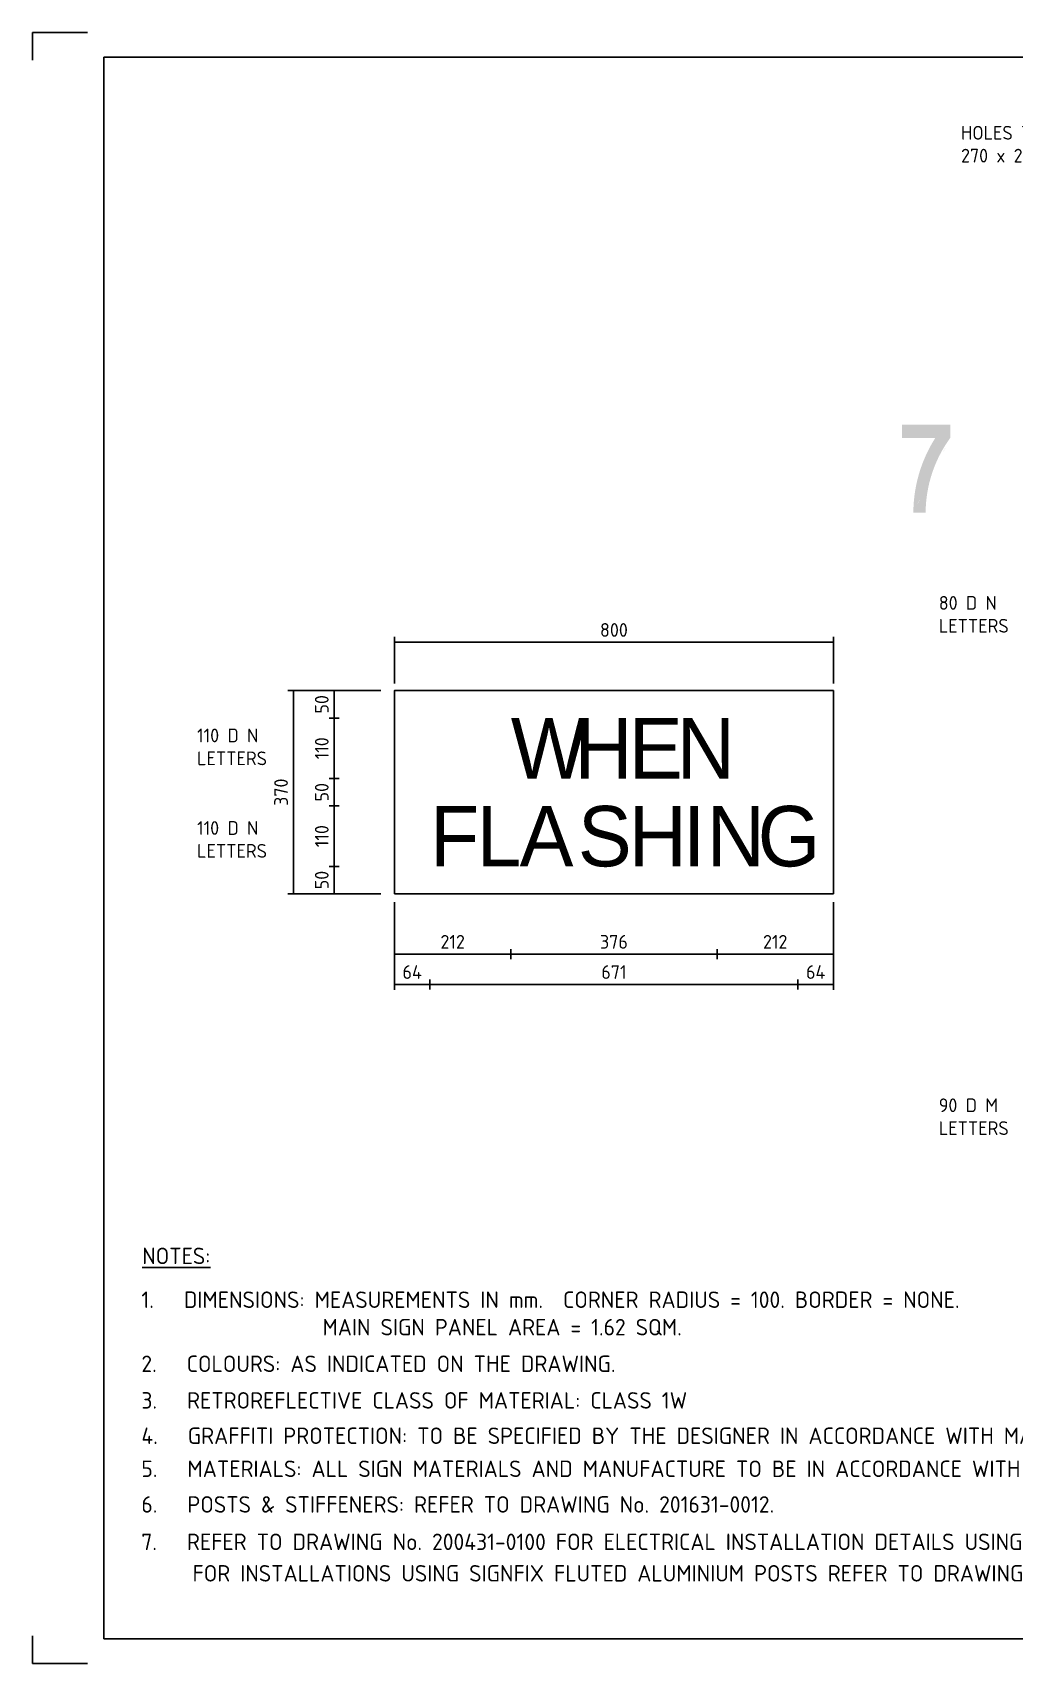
# Model space of a CAD drawing. Extents: x 0 to 1025, y -1312 to 297.
# Drawn here: x 0 to 178.9, y 0 to 297 of the extents above; entities that cross this region are included whole.
import ezdxf
from ezdxf.enums import TextEntityAlignment as Align

# ---------------------------------------------------------------- set-up
doc = ezdxf.new("R2010")
doc.units = 0
doc.header["$LTSCALE"] = 6
doc.header["$MEASUREMENT"] = 0
doc.header["$PDSIZE"] = 1
doc.linetypes.add('CENTERX2', pattern=[101.6, 63.5, -12.7, 12.7, -12.7])
doc.layers.get('0').update_dxf_attribs({"linetype": 'CONTINUOUS'})
doc.layers.get('DEFPOINTS').update_dxf_attribs({"linetype": 'CONTINUOUS'})
for name, color, linetype in [('COMMENTS', 4, 'CONTINUOUS'), ('L35', 3, 'CONTINUOUS'), ('T25', 1, 'CONTINUOUS'), ('TBLK18', 4, 'CONTINUOUS'), ('TBLK25', 1, 'CONTINUOUS'), ('TBLK35', 3, 'CONTINUOUS'), ('TBLK50', 7, 'CONTINUOUS')]:
    doc.layers.add(name, color=color, linetype=linetype)
doc.styles.add('DSERIES', font='Dseries')
doc.styles.add('ISO', font='iso3098b.shx')
doc.dimstyles.new('SIGNSDIM', dxfattribs={"dimtxt": 2.5, "dimasz": 0.2, "dimexe": 1, "dimexo": 1.5, "dimgap": 1, "dimtad": 1, "dimtoh": 1, "dimdec": 4, "dimlfac": 10, "dimrnd": 1, "dimdsep": 46, "dimtxsty": 'ISO', "dimblk": 'SGNDIM', "dimcen": 2.5, "dimse2": 1, "dimadec": 0, "dimazin": 0, "dimtfac": 1, "dimtdec": 4, "dimtix": 1, "dimtmove": 0, "dimatfit": 3, "dimldrblk": 'SGNDIM', "dimfxl": 1, "dimtolj": 1, "dimtzin": 0, "dimarcsym": 0})

# ---------------------------------------------------------------- blocks, each defined once
blk = doc.blocks.new('A3BBLK')
at = {"layer": 'TBLK25'}
for p, q in [((10, 297), (0, 297)), ((0, 297), (0, 292)), ((0, 5), (0, 0)), ((0, 0), (10, 0))]:
    blk.add_line(p, q, dxfattribs=at)
at = {"layer": 'TBLK50'}
for p, q in [((415.5, 292.5), (13, 292.5)), ((13, 292.5), (13, 4.5)), ((13, 4.5), (415.5, 4.5))]:
    blk.add_line(p, q, dxfattribs=at)
blk = doc.blocks.new('a3_in_vtblk std dwg')
blk.add_blockref('A3BBLK', (0, 0))
at = {"layer": 'TBLK18', "style": 'ISO'}
blk.add_attdef('MR_DIRECTORATE', text='', height=1.5, dxfattribs=at).set_placement((381.5, 68.12), align=Align.CENTER)
for tag, p in [('STREET_NAME', (355.51, 62.1)), ('SUBURB_POSTCODE', (388.49, 62.1)), ('TELEPHONE_NO.', (368.31, 59.84)), ('FAX_NO.', (393.56, 59.84))]:
    blk.add_attdef(tag, p, '', height=1.5, dxfattribs=at)
at = {"layer": 'TBLK25', "style": 'ISO'}
for tag, height, p in [('MR_BRANCH', 2, (381.5, 65.2)), ('ROAD_SECTION', 1.75, (384.5, 29.16)), ('SLK', 1.75, (384.5, 26.11)), ('CHAINAGE', 1.75, (384.5, 19.21))]:
    blk.add_attdef(tag, text='', height=height, dxfattribs=at).set_placement(p, align=Align.CENTER)
for tag, p, height in [('FILE_NUMBER', (371.77, 54.24), 2.5), ('DESIGNED_/_DRAWN', (371.77, 49.49), 2), ('VERIFIED', (371.77, 44.49), 2), ('APPROVED', (371.77, 39.49), 2), ('LOCAL_AUTHORITY', (370.48, 16.73), 1.25)]:
    blk.add_attdef(tag, p, '', height=height, dxfattribs=at)
at = {"layer": 'TBLK35', "style": 'ISO', "width": 0.9}
for tag, p in [('ROAD_PROJECT&NUMBER', (384.5, 32.23)), ('DRAWING_DESCRIPTION', (384.5, 22.29))]:
    blk.add_attdef(tag, text='', height=2.5, dxfattribs=at).set_placement(p, align=Align.CENTER)
at = {"layer": 'TBLK50', "style": 'ISO'}
blk.add_attdef('MRWA_DRG_NUMBER', (356.29, 6.08), '', height=5, dxfattribs=at)
blk = doc.blocks.new('SGNDIM')
for p, q in [((0, 0), (-1, 0)), ((0, 4.5), (0, -4.5))]:
    blk.add_line(p, q)
blk = doc.blocks.new('*D11')
at = {"layer": 'DEFPOINTS', "color": 0}
for p in [(57.42, 177.16), (47.52, 140.16), (57.42, 140.16)]:
    blk.add_point(p, dxfattribs=at)
at = {"layer": 'T25', "color": 0, "lineweight": -2}
for p, q in [((55.92, 177.16), (46.52, 177.16)), ((47.52, 176.96), (47.52, 140.36)), ((55.92, 140.16), (46.52, 140.16))]:
    blk.add_line(p, q, dxfattribs=at)
at = {"layer": 'T25', "color": 0, "lineweight": -2, "xscale": 0.2, "yscale": 0.2, "zscale": 0.2}
for p, rotation in [((47.52, 177.16), 90), ((47.52, 140.16), 270)]:
    blk.add_blockref('SGNDIM', p, dxfattribs=dict(at, rotation=rotation))
at = {"layer": 'T25', "color": 0, "insert": (45.27, 158.66), "char_height": 2.5, "attachment_point": 5, "rotation": 90, "style": 'ISO'}
blk.add_mtext('\\A1;370', dxfattribs=at)
blk = doc.blocks.new('*D12')
at = {"layer": 'DEFPOINTS', "color": 0}
for p in [(145.91, 185.96), (65.94, 176.94), (145.91, 176.94)]:
    blk.add_point(p, dxfattribs=at)
at = {"layer": 'T25', "color": 0, "lineweight": -2}
for p, q in [((65.94, 178.44), (65.94, 186.96)), ((66.14, 185.96), (145.71, 185.96)), ((145.91, 178.44), (145.91, 186.96))]:
    blk.add_line(p, q, dxfattribs=at)
at = {"layer": 'T25', "color": 0, "lineweight": -2, "xscale": 0.2, "yscale": 0.2, "zscale": 0.2, "rotation": 180}
blk.add_blockref('SGNDIM', (65.94, 185.96), dxfattribs=at)
at = {"layer": 'T25', "color": 0, "lineweight": -2, "xscale": 0.2, "yscale": 0.2, "zscale": 0.2}
blk.add_blockref('SGNDIM', (145.91, 185.96), dxfattribs=at)
at = {"layer": 'T25', "color": 0, "insert": (105.92, 188.21), "char_height": 2.5, "attachment_point": 5, "style": 'ISO'}
blk.add_mtext('\\A1;800', dxfattribs=at)
blk = doc.blocks.new('*D13')
at = {"layer": 'DEFPOINTS', "color": 0}
for p in [(64.94, 145.16), (54.94, 140.16), (64.94, 140.16)]:
    blk.add_point(p, dxfattribs=at)
at = {"layer": 'T25', "color": 0, "lineweight": -2}
for p, q in [((54.94, 144.96), (54.94, 140.36)), ((63.44, 140.16), (53.94, 140.16))]:
    blk.add_line(p, q, dxfattribs=at)
at = {"layer": 'T25', "color": 0, "lineweight": -2, "xscale": 0.2, "yscale": 0.2, "zscale": 0.2}
for p, rotation in [((54.94, 145.16), 90), ((54.94, 140.16), 270)]:
    blk.add_blockref('SGNDIM', p, dxfattribs=dict(at, rotation=rotation))
at = {"layer": 'T25', "color": 0, "insert": (52.69, 142.66), "char_height": 2.5, "attachment_point": 5, "rotation": 90, "style": 'ISO'}
blk.add_mtext('\\A1;50', dxfattribs=at)
blk = doc.blocks.new('*D14')
at = {"layer": 'DEFPOINTS', "color": 0}
for p in [(65.94, 156.16), (54.94, 145.16), (65.94, 145.16)]:
    blk.add_point(p, dxfattribs=at)
at = {"layer": 'T25', "color": 0, "lineweight": -2}
blk.add_line((54.94, 155.96), (54.94, 145.36), dxfattribs=at)
at = {"layer": 'T25', "color": 0, "lineweight": -2, "xscale": 0.2, "yscale": 0.2, "zscale": 0.2}
for p, rotation in [((54.94, 156.16), 90), ((54.94, 145.16), 270)]:
    blk.add_blockref('SGNDIM', p, dxfattribs=dict(at, rotation=rotation))
at = {"layer": 'T25', "color": 0, "insert": (52.69, 150.66), "char_height": 2.5, "attachment_point": 5, "rotation": 90, "style": 'ISO'}
blk.add_mtext('\\A1;110', dxfattribs=at)
blk = doc.blocks.new('*D15')
at = {"layer": 'DEFPOINTS', "color": 0}
for p in [(64.94, 161.16), (54.94, 156.16), (64.94, 156.16)]:
    blk.add_point(p, dxfattribs=at)
at = {"layer": 'T25', "color": 0, "lineweight": -2}
blk.add_line((54.94, 160.96), (54.94, 156.36), dxfattribs=at)
at = {"layer": 'T25', "color": 0, "lineweight": -2, "xscale": 0.2, "yscale": 0.2, "zscale": 0.2}
for p, rotation in [((54.94, 161.16), 90), ((54.94, 156.16), 270)]:
    blk.add_blockref('SGNDIM', p, dxfattribs=dict(at, rotation=rotation))
at = {"layer": 'T25', "color": 0, "insert": (52.69, 158.66), "char_height": 2.5, "attachment_point": 5, "rotation": 90, "style": 'ISO'}
blk.add_mtext('\\A1;50', dxfattribs=at)
blk = doc.blocks.new('*D16')
at = {"layer": 'DEFPOINTS', "color": 0}
for p in [(65.94, 172.16), (54.94, 161.16), (65.94, 161.16)]:
    blk.add_point(p, dxfattribs=at)
at = {"layer": 'T25', "color": 0, "lineweight": -2}
blk.add_line((54.94, 171.96), (54.94, 161.36), dxfattribs=at)
at = {"layer": 'T25', "color": 0, "lineweight": -2, "xscale": 0.2, "yscale": 0.2, "zscale": 0.2}
for p, rotation in [((54.94, 172.16), 90), ((54.94, 161.16), 270)]:
    blk.add_blockref('SGNDIM', p, dxfattribs=dict(at, rotation=rotation))
at = {"layer": 'T25', "color": 0, "insert": (52.69, 166.66), "char_height": 2.5, "attachment_point": 5, "rotation": 90, "style": 'ISO'}
blk.add_mtext('\\A1;110', dxfattribs=at)
blk = doc.blocks.new('*D17')
at = {"layer": 'DEFPOINTS', "color": 0}
for p in [(64.94, 177.16), (54.94, 172.16), (64.94, 172.16)]:
    blk.add_point(p, dxfattribs=at)
at = {"layer": 'T25', "color": 0, "lineweight": -2}
for p, q in [((63.44, 177.16), (53.94, 177.16)), ((54.94, 176.96), (54.94, 172.36))]:
    blk.add_line(p, q, dxfattribs=at)
at = {"layer": 'T25', "color": 0, "lineweight": -2, "xscale": 0.2, "yscale": 0.2, "zscale": 0.2}
for p, rotation in [((54.94, 177.16), 90), ((54.94, 172.16), 270)]:
    blk.add_blockref('SGNDIM', p, dxfattribs=dict(at, rotation=rotation))
at = {"layer": 'T25', "color": 0, "insert": (52.69, 174.66), "char_height": 2.5, "attachment_point": 5, "rotation": 90, "style": 'ISO'}
blk.add_mtext('\\A1;50', dxfattribs=at)
blk = doc.blocks.new('*D18')
at = {"layer": 'DEFPOINTS', "color": 0}
for p in [(139.46, 140.16), (145.91, 140.16), (145.91, 123.66)]:
    blk.add_point(p, dxfattribs=at)
at = {"layer": 'T25', "color": 0, "lineweight": -2}
for p, q in [((145.91, 138.66), (145.91, 122.66)), ((139.66, 123.66), (145.71, 123.66))]:
    blk.add_line(p, q, dxfattribs=at)
at = {"layer": 'T25', "color": 0, "lineweight": -2, "xscale": 0.2, "yscale": 0.2, "zscale": 0.2, "rotation": 180}
blk.add_blockref('SGNDIM', (139.46, 123.66), dxfattribs=at)
at = {"layer": 'T25', "color": 0, "lineweight": -2, "xscale": 0.2, "yscale": 0.2, "zscale": 0.2}
blk.add_blockref('SGNDIM', (145.91, 123.66), dxfattribs=at)
at = {"layer": 'T25', "color": 0, "insert": (142.68, 125.91), "char_height": 2.5, "attachment_point": 5, "style": 'ISO'}
blk.add_mtext('\\A1;64', dxfattribs=at)
blk = doc.blocks.new('*D19')
at = {"layer": 'DEFPOINTS', "color": 0}
for p in [(72.39, 140.16), (139.46, 140.16), (139.46, 123.66)]:
    blk.add_point(p, dxfattribs=at)
at = {"layer": 'T25', "color": 0, "lineweight": -2}
blk.add_line((72.59, 123.66), (139.26, 123.66), dxfattribs=at)
at = {"layer": 'T25', "color": 0, "lineweight": -2, "xscale": 0.2, "yscale": 0.2, "zscale": 0.2, "rotation": 180}
blk.add_blockref('SGNDIM', (72.39, 123.66), dxfattribs=at)
at = {"layer": 'T25', "color": 0, "lineweight": -2, "xscale": 0.2, "yscale": 0.2, "zscale": 0.2}
blk.add_blockref('SGNDIM', (139.46, 123.66), dxfattribs=at)
at = {"layer": 'T25', "color": 0, "insert": (105.92, 125.91), "char_height": 2.5, "attachment_point": 5, "style": 'ISO'}
blk.add_mtext('\\A1;671', dxfattribs=at)
blk = doc.blocks.new('*D20')
at = {"layer": 'DEFPOINTS', "color": 0}
for p in [(65.94, 140.16), (72.39, 140.16), (72.39, 123.66)]:
    blk.add_point(p, dxfattribs=at)
at = {"layer": 'T25', "color": 0, "lineweight": -2}
for p, q in [((65.94, 138.66), (65.94, 122.66)), ((66.14, 123.66), (72.19, 123.66))]:
    blk.add_line(p, q, dxfattribs=at)
at = {"layer": 'T25', "color": 0, "lineweight": -2, "xscale": 0.2, "yscale": 0.2, "zscale": 0.2, "rotation": 180}
blk.add_blockref('SGNDIM', (65.94, 123.66), dxfattribs=at)
at = {"layer": 'T25', "color": 0, "lineweight": -2, "xscale": 0.2, "yscale": 0.2, "zscale": 0.2}
blk.add_blockref('SGNDIM', (72.39, 123.66), dxfattribs=at)
at = {"layer": 'T25', "color": 0, "insert": (69.16, 125.91), "char_height": 2.5, "attachment_point": 5, "style": 'ISO'}
blk.add_mtext('\\A1;64', dxfattribs=at)
blk = doc.blocks.new('*D21')
at = {"layer": 'DEFPOINTS', "color": 0}
for p in [(124.71, 140.16), (145.91, 140.16), (145.91, 129.16)]:
    blk.add_point(p, dxfattribs=at)
at = {"layer": 'T25', "color": 0, "lineweight": -2}
for p, q in [((145.91, 138.66), (145.91, 128.16)), ((124.91, 129.16), (145.71, 129.16))]:
    blk.add_line(p, q, dxfattribs=at)
at = {"layer": 'T25', "color": 0, "lineweight": -2, "xscale": 0.2, "yscale": 0.2, "zscale": 0.2, "rotation": 180}
blk.add_blockref('SGNDIM', (124.71, 129.16), dxfattribs=at)
at = {"layer": 'T25', "color": 0, "lineweight": -2, "xscale": 0.2, "yscale": 0.2, "zscale": 0.2}
blk.add_blockref('SGNDIM', (145.91, 129.16), dxfattribs=at)
at = {"layer": 'T25', "color": 0, "insert": (135.31, 131.41), "char_height": 2.5, "attachment_point": 5, "style": 'ISO'}
blk.add_mtext('\\A1;212', dxfattribs=at)
blk = doc.blocks.new('*D22')
at = {"layer": 'DEFPOINTS', "color": 0}
for p in [(87.13, 140.16), (124.71, 140.16), (124.71, 129.16)]:
    blk.add_point(p, dxfattribs=at)
at = {"layer": 'T25', "color": 0, "lineweight": -2}
blk.add_line((87.33, 129.16), (124.51, 129.16), dxfattribs=at)
at = {"layer": 'T25', "color": 0, "lineweight": -2, "xscale": 0.2, "yscale": 0.2, "zscale": 0.2, "rotation": 180}
blk.add_blockref('SGNDIM', (87.13, 129.16), dxfattribs=at)
at = {"layer": 'T25', "color": 0, "lineweight": -2, "xscale": 0.2, "yscale": 0.2, "zscale": 0.2}
blk.add_blockref('SGNDIM', (124.71, 129.16), dxfattribs=at)
at = {"layer": 'T25', "color": 0, "insert": (105.92, 131.41), "char_height": 2.5, "attachment_point": 5, "style": 'ISO'}
blk.add_mtext('\\A1;376', dxfattribs=at)
blk = doc.blocks.new('*D23')
at = {"layer": 'DEFPOINTS', "color": 0}
for p in [(65.94, 140.16), (87.13, 140.16), (87.13, 129.16)]:
    blk.add_point(p, dxfattribs=at)
at = {"layer": 'T25', "color": 0, "lineweight": -2}
for p, q in [((65.94, 138.66), (65.94, 128.16)), ((66.14, 129.16), (86.93, 129.16))]:
    blk.add_line(p, q, dxfattribs=at)
at = {"layer": 'T25', "color": 0, "lineweight": -2, "xscale": 0.2, "yscale": 0.2, "zscale": 0.2, "rotation": 180}
blk.add_blockref('SGNDIM', (65.94, 129.16), dxfattribs=at)
at = {"layer": 'T25', "color": 0, "lineweight": -2, "xscale": 0.2, "yscale": 0.2, "zscale": 0.2}
blk.add_blockref('SGNDIM', (87.13, 129.16), dxfattribs=at)
at = {"layer": 'T25', "color": 0, "insert": (76.54, 131.41), "char_height": 2.5, "attachment_point": 5, "style": 'ISO'}
blk.add_mtext('\\A1;212', dxfattribs=at)
blk = doc.blocks.new('BLK2')
at = {"layer": 'L35', "style": 'DSERIES'}
for s, p in [('F', (0, 0)), ('L', (7.73, 0)), ('A', (14.86, 0)), ('S', (24.51, 0)), ('H', (32.91, 0)), ('I', (41.92, 0)), ('N', (45.83, 0)), ('G', (54.3, 0))]:
    blk.add_text(s, height=10, dxfattribs=at).set_placement(p)
blk = doc.blocks.new('BLK1')
at = {"layer": 'L35', "style": 'DSERIES'}
for s, p in [('W', (0, 0)), ('H', (10.54, 0)), ('E', (19.55, 0)), ('N', (27.49, 0))]:
    blk.add_text(s, height=10, dxfattribs=at).set_placement(p)

msp = doc.modelspace()

# ---------------------------------------------------------------- hatches: boundary and pattern name
at = {"layer": 'TBLK25', "linetype": 'CENTERX2'}
h = msp.add_hatch(color=256, dxfattribs=at)
h.paths.add_polyline_path([(162.715566, 209.573837), (162.70906, 209.573837)], flags=16)
edge = h.paths.add_edge_path()
edge.add_line((162.722073, 210.042304), (162.715566, 209.573837))
edge.add_line((160.477332, 209.573837), (162.715566, 209.573837))
edge.add_line((160.477332, 209.573837), (160.483839, 210.06833))
edge.add_line((160.483839, 210.06833), (160.503358, 210.562824))
edge.add_line((160.503358, 210.562824), (160.529384, 211.057317))
edge.add_line((160.529384, 211.057317), (160.561917, 211.551811))
edge.add_line((160.561917, 211.551811), (160.607462, 212.046304))
edge.add_line((160.607462, 212.046304), (160.666021, 212.534291))
edge.add_line((160.666021, 212.534291), (160.731086, 213.028785))
edge.add_line((160.731086, 213.028785), (160.802657, 213.516772))
edge.add_line((160.802657, 213.516772), (160.887242, 214.004759))
edge.add_line((160.887242, 214.004759), (160.978332, 214.492745))
edge.add_line((160.978332, 214.492745), (161.082436, 214.974226))
edge.add_line((161.082436, 214.974226), (161.193047, 215.462213))
edge.add_line((161.193047, 215.462213), (161.31667, 215.937187))
edge.add_line((161.31667, 215.937187), (161.4468, 216.418668))
edge.add_line((161.4468, 216.418668), (161.583436, 216.893642))
edge.add_line((161.583436, 216.893642), (161.733086, 217.368616))
edge.add_line((161.733086, 217.368616), (161.889241, 217.837083))
edge.add_line((161.889241, 217.837083), (162.05841, 218.299044))
edge.add_line((162.05841, 218.299044), (162.234086, 218.761005))
edge.add_line((162.234086, 218.761005), (162.422774, 219.222966))
edge.add_line((162.422774, 219.222966), (162.611462, 219.678421))
edge.add_line((162.611462, 219.678421), (162.813164, 220.133875))
edge.add_line((162.813164, 220.133875), (163.027878, 220.576317))
edge.add_line((163.027878, 220.576317), (163.249099, 221.025265))
edge.add_line((163.249099, 221.025265), (163.476826, 221.4612))
edge.add_line((163.476826, 221.4612), (163.71106, 221.897135))
edge.add_line((163.71106, 221.897135), (163.958306, 222.326563))
edge.add_line((163.958306, 222.326563), (164.21206, 222.749485))
edge.add_line((164.21206, 222.749485), (164.472319, 223.172408))
edge.add_line((164.472319, 223.172408), (158.401761, 223.172408))
edge.add_line((158.401761, 223.172408), (158.401761, 225.573304))
edge.add_line((158.401761, 225.573304), (167.192034, 225.573304))
edge.add_line((167.192034, 225.573304), (167.192034, 223.172408))
edge.add_line((167.192034, 223.172408), (166.918761, 222.788524))
edge.add_line((166.918761, 222.788524), (166.658501, 222.404641))
edge.add_line((166.658501, 222.404641), (166.398241, 222.007745))
edge.add_line((166.398241, 222.007745), (166.150995, 221.610849))
edge.add_line((166.150995, 221.610849), (165.910254, 221.207447))
edge.add_line((165.910254, 221.207447), (165.676021, 220.804044))
edge.add_line((165.676021, 220.804044), (165.448293, 220.387628))
edge.add_line((165.448293, 220.387628), (165.233579, 219.971213))
edge.add_line((165.233579, 219.971213), (165.025371, 219.554797))
edge.add_line((165.025371, 219.554797), (164.82367, 219.125369))
edge.add_line((164.82367, 219.125369), (164.634982, 218.69594))
edge.add_line((164.634982, 218.69594), (164.4528, 218.266512))
edge.add_line((164.4528, 218.266512), (164.277125, 217.830577))
edge.add_line((164.277125, 217.830577), (164.114462, 217.388135))
edge.add_line((164.114462, 217.388135), (163.958306, 216.945693))
edge.add_line((163.958306, 216.945693), (163.815164, 216.503252))
edge.add_line((163.815164, 216.503252), (163.672021, 216.054304))
edge.add_line((163.672021, 216.054304), (163.548397, 215.598849))
edge.add_line((163.548397, 215.598849), (163.424774, 215.149901))
edge.add_line((163.424774, 215.149901), (163.314164, 214.694447))
edge.add_line((163.314164, 214.694447), (163.216566, 214.232486))
edge.add_line((163.216566, 214.232486), (163.125475, 213.770525))
edge.add_line((163.125475, 213.770525), (163.040891, 213.308564))
edge.add_line((163.040891, 213.308564), (162.969319, 212.846603))
edge.add_line((162.969319, 212.846603), (162.904254, 212.384642))
edge.add_line((162.904254, 212.384642), (162.845696, 211.916174))
edge.add_line((162.845696, 211.916174), (162.800151, 211.447707))
edge.add_line((162.800151, 211.447707), (162.767618, 210.979239))
edge.add_line((162.767618, 210.979239), (162.741592, 210.510772))
edge.add_line((162.741592, 210.510772), (162.722073, 210.042304))
edge = h.paths.add_edge_path(flags=16)
edge.add_line((167.192034, 223.172408), (167.185527, 223.172408))
edge.add_line((160.477332, 209.573837), (160.470826, 209.573837))

# ---------------------------------------------------------------- linework, layer by layer
at = {"layer": 'L35'}
msp.add_lwpolyline([(65.940157, 140.155206), (65.940157, 177.155206), (145.905799, 177.155206), (145.905799, 140.155206)], close=True, dxfattribs=at)

# ---------------------------------------------------------------- block references
at = {"layer": 'L35', "xscale": 1.1, "yscale": 1.1, "zscale": 1.1}
for name, p in [('BLK1', (87.134124, 161.155206)), ('BLK2', (72.389749, 145.155206))]:
    msp.add_blockref(name, p, dxfattribs=at)
at = {"layer": 'T25'}
msp.add_blockref('a3_in_vtblk std dwg', (0, 0), dxfattribs=at)

# ---------------------------------------------------------------- texts
at = {"layer": 'COMMENTS', "char_height": 2.5, "width": 12.54872047, "attachment_point": 1, "style": 'ISO'}
for s, insert in [('80 D N LETTERS', (165.110693, 194.388972)), ('110 D N LETTERS', (29.967279, 170.248754)), ('110 D N LETTERS', (29.967279, 153.391754)), ('90 D M LETTERS', (165.110693, 102.899023))]:
    msp.add_mtext(s, dxfattribs=dict(at, insert=insert))
at = {"layer": 'T25', "color": 3, "style": 'ISO'}
for s, p in [('%%UNOTES:', (19.97032, 72.712892)), ('1.   DIMENSIONS: MEASUREMENTS IN mm.  CORNER RADIUS = 100. BORDER = NONE.', (19.82032, 64.731127)), ('MAIN SIGN PANEL AREA = 1.62 SQM.', (52.82032, 59.731127)), ('2.   COLOURS: AS INDICATED ON THE DRAWING.', (19.82032, 53.064327)), ('3.   RETROREFLECTIVE CLASS OF MATERIAL: CLASS 1W', (19.82032, 46.397527)), ('4.   GRAFFITI PROTECTION: TO BE SPECIFIED BY THE DESIGNER IN ACCORDANCE WITH MAIN ROADS GUIDELINES.', (19.82032, 39.958141)), ('5.   MATERIALS: ALL SIGN MATERIALS AND MANUFACTURE TO BE IN ACCORDANCE WITH MAIN ROADS SPECIFICATION 601.', (19.82032, 33.93999)), ('6.   POSTS & STIFFENERS: REFER TO DRAWING No. 201631-0012.', (19.82032, 27.449336)), ('7.   REFER TO DRAWING No. 200431-0100 FOR ELECTRICAL INSTALLATION DETAILS USING CHS POSTS.', (19.807925, 20.636021)), ('FOR INSTALLATIONS USING SIGNFIX FLUTED ALUMINIUM POSTS REFER TO DRAWING No. 201431-0015.', (29.131868, 14.903241))]:
    msp.add_text(s, height=3, dxfattribs=at).set_placement(p)
at = {"layer": 'T25', "insert": (169.165475, 280.010306), "char_height": 2.5, "width": 29.94041639, "attachment_point": 1, "style": 'ISO'}
msp.add_mtext('HOLES TO BE CUT 270 x 260', dxfattribs=at)

# ---------------------------------------------------------------- dimensions: what is measured, and where the dimension line sits
at = {"layer": 'T25'}
for base, p1, p2, override, picture, middle in [((145.905799, 185.955206), (65.940157, 176.941122), (145.905799, 176.941122), {"dimse2": 0}, '*D12', (105.922978, 188.205206)), ((139.456207, 123.655206), (72.389749, 140.155206), (139.456207, 140.155206), {"dimse1": 1}, '*D19', (105.922978, 125.905206)), ((124.711832, 129.155206), (87.134124, 140.155206), (124.711832, 140.155206), {"dimse1": 1}, '*D22', (105.922978, 131.405206)), ((145.905799, 129.155206), (124.711832, 140.155206), (145.905799, 140.155206), {"dimse1": 1, "dimse2": 0}, '*D21', (135.308816, 131.405206)), ((145.905799, 123.655206), (139.456207, 140.155206), (145.905799, 140.155206), {"dimse1": 1, "dimse2": 0}, '*D18', (142.681003, 125.905206))]:
    dim = msp.add_linear_dim(base=base, p1=p1, p2=p2, dimstyle='SIGNSDIM', override=override, dxfattribs=at)
    dim.commit()
    dim.dimension.update_dxf_attribs({"geometry": picture, "text_midpoint": middle})
for base, p1, p2, override, picture, middle in [((47.524381, 140.155206), (57.424381, 177.155206), (57.424381, 140.155206), {"dimse2": 0}, '*D11', (45.274381, 158.655206)), ((54.940157, 161.155206), (65.940157, 172.155206), (65.940157, 161.155206), {"dimse1": 1}, '*D16', (52.690157, 166.655206)), ((54.940157, 156.155206), (64.940157, 161.155206), (64.940157, 156.155206), {"dimse1": 1}, '*D15', (52.690157, 158.655206)), ((54.940157, 145.155206), (65.940157, 156.155206), (65.940157, 145.155206), {"dimse1": 1}, '*D14', (52.690157, 150.655206)), ((54.940157, 140.155206), (64.940157, 145.155206), (64.940157, 140.155206), {"dimse1": 1, "dimse2": 0}, '*D13', (52.690157, 142.655206))]:
    dim = msp.add_linear_dim(base=base, p1=p1, p2=p2, angle=90, dimstyle='SIGNSDIM', override=override, dxfattribs=at)
    dim.commit()
    dim.dimension.update_dxf_attribs({"geometry": picture, "text_midpoint": middle})
dim = msp.add_linear_dim(base=(54.940157, 172.155206), p1=(64.940157, 177.155206), p2=(64.940157, 172.155206), angle=90, dimstyle='SIGNSDIM', dxfattribs=at)
dim.commit()
dim.dimension.update_dxf_attribs({"geometry": '*D17', "text_midpoint": (52.690157, 174.655206)})
for base, p2, picture, middle in [((72.389749, 123.655206), (72.389749, 140.155206), '*D20', (69.164953, 125.905206)), ((87.134124, 129.155206), (87.134124, 140.155206), '*D23', (76.53714, 131.405206))]:
    dim = msp.add_linear_dim(base=base, p1=(65.940157, 140.155206), p2=p2, dimstyle='SIGNSDIM', dxfattribs=at)
    dim.commit()
    dim.dimension.update_dxf_attribs({"geometry": picture, "text_midpoint": middle})

doc.saveas('drawing.dxf')
